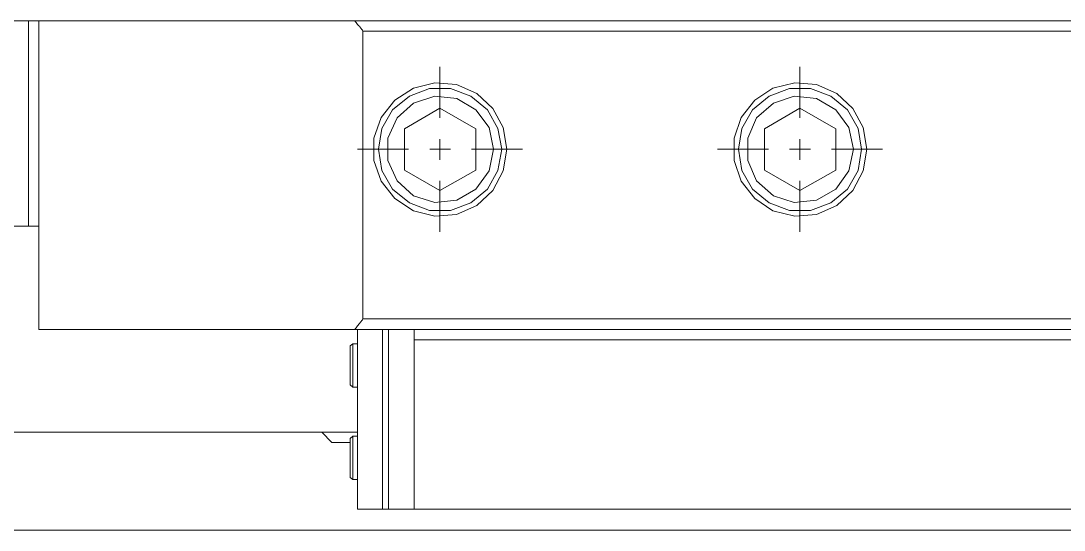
# Model space of a CAD drawing. Header units: millimetres. Extents: x 288 to 8834, y 20 to 9668.
# Drawn here: x 3185.3 to 3388.2, y 9157.8 to 9256.8 of the extents above; entities that cross this region are included whole.
import ezdxf

# ---------------------------------------------------------------- set-up
doc = ezdxf.new("R2010")
doc.units = ezdxf.units.MM
doc.layers.add('Layer1', color=7, linetype='Continuous')

# ---------------------------------------------------------------- blocks, each defined once
blk = doc.blocks.new('BLKF080')
at = {"layer": 'Layer1', "color": 7, "linetype": 'Continuous', "lineweight": 13}
for p, q in [((3250.51, 9256.45), (3250.34, 9256.62)), ((3250.59, 9256.28), (3250.51, 9256.45)), ((3250.77, 9256.1), (3250.59, 9256.28)), ((3250.85, 9255.93), (3250.77, 9256.1)), ((3251.02, 9255.85), (3250.85, 9255.93)), ((3251.2, 9255.67), (3251.02, 9255.85)), ((3251.28, 9255.5), (3251.2, 9255.67)), ((3251.46, 9255.33), (3251.28, 9255.5)), ((3251.54, 9255.16), (3251.46, 9255.33)), ((3251.71, 9254.98), (3251.54, 9255.16)), ((3251.8, 9254.81), (3251.71, 9254.98)), ((3579.81, 9254.81), (3251.8, 9254.81))]:
    blk.add_line(p, q, dxfattribs=at)
blk = doc.blocks.new('BLKF081')
at = {"layer": 'Layer1', "color": 7, "linetype": 'Continuous', "lineweight": 13}
for p, q in [((3250.25, 9196.77), (3250.34, 9196.94)), ((3250.34, 9196.94), (3250.51, 9197.12)), ((3250.51, 9197.12), (3250.59, 9197.29)), ((3250.59, 9197.29), (3250.77, 9197.46)), ((3250.77, 9197.46), (3250.85, 9197.63)), ((3250.85, 9197.63), (3251.02, 9197.81)), ((3251.02, 9197.81), (3251.2, 9197.98)), ((3251.2, 9197.98), (3251.28, 9198.15)), ((3251.28, 9198.15), (3251.46, 9198.32)), ((3251.46, 9198.32), (3251.54, 9198.49)), ((3251.54, 9198.49), (3251.71, 9198.67))]:
    blk.add_line(p, q, dxfattribs=at)
blk = doc.blocks.new('BLKF391')
at = {"layer": 'Layer1', "color": 7, "linetype": 'Continuous', "lineweight": 13}
for p, q in [((3335.67, 9242.15), (3331.63, 9240.78)), ((3339.98, 9241.72), (3335.67, 9242.15)), ((3343.77, 9239.48), (3339.98, 9241.72)), ((3331.63, 9240.78), (3328.35, 9237.93)), ((3346.27, 9236.04), (3343.77, 9239.48)), ((3328.35, 9237.93), (3326.63, 9233.97)), ((3347.21, 9231.82), (3346.27, 9236.04)), ((3326.63, 9233.97), (3326.63, 9229.67)), ((3326.63, 9229.67), (3328.35, 9225.71)), ((3343.77, 9224.07), (3346.27, 9227.6)), ((3328.35, 9225.71), (3331.63, 9222.78)), ((3339.98, 9221.92), (3343.77, 9224.07)), ((3331.63, 9222.78), (3335.67, 9221.49)), ((3335.67, 9221.49), (3339.98, 9221.92))]:
    blk.add_line(p, q, dxfattribs=at)
blk = doc.blocks.new('BLKF392')
at = {"layer": 'Layer1', "color": 7, "linetype": 'Continuous', "lineweight": 13}
for p, q in [((3334.73, 9243.62), (3330.77, 9242.15)), ((3338.86, 9243.62), (3334.73, 9243.62)), ((3342.82, 9242.15), (3338.86, 9243.62)), ((3330.77, 9242.15), (3327.58, 9239.48)), ((3346.01, 9239.48), (3342.82, 9242.15)), ((3327.58, 9239.48), (3325.51, 9235.87)), ((3348.08, 9235.87), (3346.01, 9239.48)), ((3325.51, 9235.87), (3324.82, 9231.82)), ((3348.76, 9231.82), (3348.08, 9235.87)), ((3324.82, 9231.82), (3325.51, 9227.69)), ((3325.51, 9227.69), (3327.58, 9224.07)), ((3346.01, 9224.07), (3348.08, 9227.69)), ((3327.58, 9224.07), (3330.77, 9221.4)), ((3342.82, 9221.4), (3346.01, 9224.07)), ((3330.77, 9221.4), (3334.73, 9219.94)), ((3338.86, 9219.94), (3342.82, 9221.4)), ((3334.73, 9219.94), (3338.86, 9219.94))]:
    blk.add_line(p, q, dxfattribs=at)
blk = doc.blocks.new('BLKF397')
at = {"layer": 'Layer1', "color": 7, "linetype": 'Continuous', "lineweight": 13}
for p, q in [((3264.72, 9243.62), (3260.84, 9242.15)), ((3268.85, 9243.62), (3264.72, 9243.62)), ((3272.81, 9242.15), (3268.85, 9243.62)), ((3260.84, 9242.15), (3257.57, 9239.48)), ((3276, 9239.48), (3272.81, 9242.15)), ((3257.57, 9239.48), (3255.5, 9235.87)), ((3278.06, 9235.87), (3276, 9239.48)), ((3255.5, 9235.87), (3254.81, 9231.82)), ((3278.84, 9231.82), (3278.06, 9235.87)), ((3254.81, 9231.82), (3255.5, 9227.69)), ((3255.5, 9227.69), (3257.57, 9224.07)), ((3276, 9224.07), (3278.06, 9227.69)), ((3257.57, 9224.07), (3260.84, 9221.4)), ((3272.81, 9221.4), (3276, 9224.07)), ((3260.84, 9221.4), (3264.72, 9219.94)), ((3268.85, 9219.94), (3272.81, 9221.4)), ((3264.72, 9219.94), (3268.85, 9219.94))]:
    blk.add_line(p, q, dxfattribs=at)
blk = doc.blocks.new('BLKF398')
at = {"layer": 'Layer1', "color": 7, "linetype": 'Continuous', "lineweight": 13}
for p, q in [((3265.75, 9242.15), (3261.62, 9240.78)), ((3270.06, 9241.72), (3265.75, 9242.15)), ((3273.76, 9239.48), (3270.06, 9241.72)), ((3261.62, 9240.78), (3258.43, 9237.93)), ((3276.34, 9236.04), (3273.76, 9239.48)), ((3258.43, 9237.93), (3256.62, 9233.97)), ((3277.2, 9231.82), (3276.34, 9236.04)), ((3256.62, 9233.97), (3256.62, 9229.67)), ((3256.62, 9229.67), (3258.43, 9225.71)), ((3273.76, 9224.07), (3276.34, 9227.6)), ((3258.43, 9225.71), (3261.62, 9222.78)), ((3270.06, 9221.92), (3273.76, 9224.07)), ((3261.62, 9222.78), (3265.75, 9221.49)), ((3265.75, 9221.49), (3270.06, 9221.92))]:
    blk.add_line(p, q, dxfattribs=at)
blk = doc.blocks.new('BLKF694')
at = {"layer": 'Layer1', "color": 7, "linetype": 'Continuous', "lineweight": 13}
for p, q in [((3331.54, 9243.7), (3328.01, 9241.38)), ((3335.76, 9244.74), (3331.54, 9243.7)), ((3339.98, 9244.39), (3335.76, 9244.74)), ((3343.94, 9242.67), (3339.98, 9244.39)), ((3347.04, 9239.74), (3343.94, 9242.67)), ((3328.01, 9241.38), (3325.34, 9238.02)), ((3349.11, 9236.04), (3347.04, 9239.74)), ((3325.34, 9238.02), (3323.96, 9233.97)), ((3349.8, 9231.82), (3349.11, 9236.04)), ((3323.96, 9233.97), (3323.96, 9229.67)), ((3323.96, 9229.67), (3325.34, 9225.62)), ((3347.04, 9223.81), (3349.11, 9227.6)), ((3325.34, 9225.62), (3328.01, 9222.26)), ((3343.94, 9220.88), (3347.04, 9223.81)), ((3328.01, 9222.26), (3331.54, 9219.85)), ((3331.54, 9219.85), (3335.76, 9218.82)), ((3335.76, 9218.82), (3339.98, 9219.16)), ((3339.98, 9219.16), (3343.94, 9220.88))]:
    blk.add_line(p, q, dxfattribs=at)
blk = doc.blocks.new('BLKF695')
at = {"layer": 'Layer1', "color": 7, "linetype": 'Continuous', "lineweight": 13}
for p, q in [((3261.62, 9243.7), (3258, 9241.38)), ((3265.75, 9244.74), (3261.62, 9243.7)), ((3269.97, 9244.39), (3265.75, 9244.74)), ((3273.93, 9242.67), (3269.97, 9244.39)), ((3277.03, 9239.74), (3273.93, 9242.67)), ((3258, 9241.38), (3255.33, 9238.02)), ((3279.1, 9236.04), (3277.03, 9239.74)), ((3255.33, 9238.02), (3253.95, 9233.97)), ((3279.79, 9231.82), (3279.1, 9236.04)), ((3253.95, 9233.97), (3253.95, 9229.67)), ((3253.95, 9229.67), (3255.33, 9225.62)), ((3277.03, 9223.81), (3279.1, 9227.6)), ((3255.33, 9225.62), (3258, 9222.26)), ((3273.93, 9220.88), (3277.03, 9223.81)), ((3258, 9222.26), (3261.62, 9219.85)), ((3261.62, 9219.85), (3265.75, 9218.82)), ((3265.75, 9218.82), (3269.97, 9219.16)), ((3269.97, 9219.16), (3273.93, 9220.88))]:
    blk.add_line(p, q, dxfattribs=at)
blk = doc.blocks.new('BLKF026')
at = {"layer": 'Layer1', "color": 7, "linetype": 'Continuous', "lineweight": 13}
for p, q in [((3188.76, 9256.79), (3164.82, 9256.79)), ((3186.78, 9256.79), (3186.78, 9216.84)), ((3188.76, 9256.79), (3188.76, 9196.77)), ((3188.76, 9256.79), (3581.79, 9256.79)), ((3250.34, 9256.62), (3250.25, 9256.79)), ((3251.8, 9254.81), (3251.8, 9198.84)), ((3266.78, 9247.84), (3266.78, 9237.93)), ((3336.79, 9247.84), (3336.79, 9237.93)), ((3259.89, 9235.78), (3266.78, 9239.83)), ((3266.78, 9239.83), (3273.76, 9235.78)), ((3329.91, 9235.78), (3336.79, 9239.83)), ((3336.79, 9239.83), (3343.77, 9235.78)), ((3259.89, 9227.77), (3259.89, 9235.78)), ((3273.76, 9235.78), (3273.76, 9227.77)), ((3329.91, 9227.77), (3329.91, 9235.78)), ((3343.77, 9235.78), (3343.77, 9227.77)), ((3266.78, 9233.8), (3266.78, 9229.75)), ((3336.79, 9233.8), (3336.79, 9229.75)), ((3250.77, 9231.82), (3260.67, 9231.82)), ((3264.8, 9231.82), (3268.85, 9231.82)), ((3272.9, 9231.82), (3282.8, 9231.82)), ((3276.34, 9227.6), (3277.2, 9231.82)), ((3278.06, 9227.69), (3278.84, 9231.82)), ((3279.1, 9227.6), (3279.79, 9231.82)), ((3320.78, 9231.82), (3330.68, 9231.82)), ((3334.73, 9231.82), (3338.86, 9231.82)), ((3342.91, 9231.82), (3352.81, 9231.82)), ((3346.27, 9227.6), (3347.21, 9231.82)), ((3348.08, 9227.69), (3348.76, 9231.82)), ((3349.11, 9227.6), (3349.8, 9231.82)), ((3266.78, 9223.81), (3259.89, 9227.77)), ((3273.76, 9227.77), (3266.78, 9223.81)), ((3336.79, 9223.81), (3329.91, 9227.77)), ((3343.77, 9227.77), (3336.79, 9223.81)), ((3266.78, 9225.71), (3266.78, 9215.8)), ((3336.79, 9225.71), (3336.79, 9215.8)), ((3188.76, 9216.84), (3164.82, 9216.84)), ((3251.71, 9198.67), (3251.8, 9198.84)), ((3251.8, 9198.84), (3579.81, 9198.84)), ((3188.76, 9196.77), (3581.79, 9196.77)), ((3250.77, 9161.81), (3250.77, 9196.77)), ((3255.59, 9161.81), (3255.59, 9196.77)), ((3256.79, 9161.81), (3256.79, 9196.77)), ((3261.79, 9196.77), (3261.79, 9161.81)), ((3566.8, 9194.79), (3261.79, 9194.79)), ((3249.82, 9194.02), (3249.3, 9193.59)), ((3249.3, 9193.59), (3249.3, 9186.01)), ((3249.82, 9194.02), (3249.82, 9185.58)), ((3250.77, 9194.02), (3249.82, 9194.02)), ((3249.3, 9186.01), (3249.82, 9185.58)), ((3249.82, 9185.58), (3250.77, 9185.58)), ((3102.82, 9176.79), (3250.77, 9176.79)), ((3243.79, 9176.79), (3245.77, 9174.81)), ((3245.77, 9174.81), (3249.3, 9174.81)), ((3249.82, 9176.02), (3249.3, 9175.59)), ((3249.3, 9175.59), (3249.3, 9168.01)), ((3249.82, 9176.02), (3249.82, 9167.58)), ((3250.77, 9176.02), (3249.82, 9176.02)), ((3249.3, 9168.01), (3249.82, 9167.58)), ((3249.82, 9167.58), (3250.77, 9167.58)), ((3256.79, 9161.81), (3250.77, 9161.81)), ((3256.79, 9161.81), (3261.79, 9161.81)), ((3261.79, 9161.81), (3401.04, 9161.81)), ((3415.76, 9157.76), (2937.83, 9157.76))]:
    blk.add_line(p, q, dxfattribs=at)
for name in ['BLKF080', 'BLKF695', 'BLKF397', 'BLKF694', 'BLKF392', 'BLKF398', 'BLKF391', 'BLKF081']:
    blk.add_blockref(name, (0, 0), dxfattribs=at)

msp = doc.modelspace()

# ---------------------------------------------------------------- block references
at = {"layer": 'Layer1', "color": 7, "linetype": 'Continuous', "lineweight": 13}
msp.add_blockref('BLKF026', (0, 0), dxfattribs=at)

doc.saveas('drawing.dxf')
